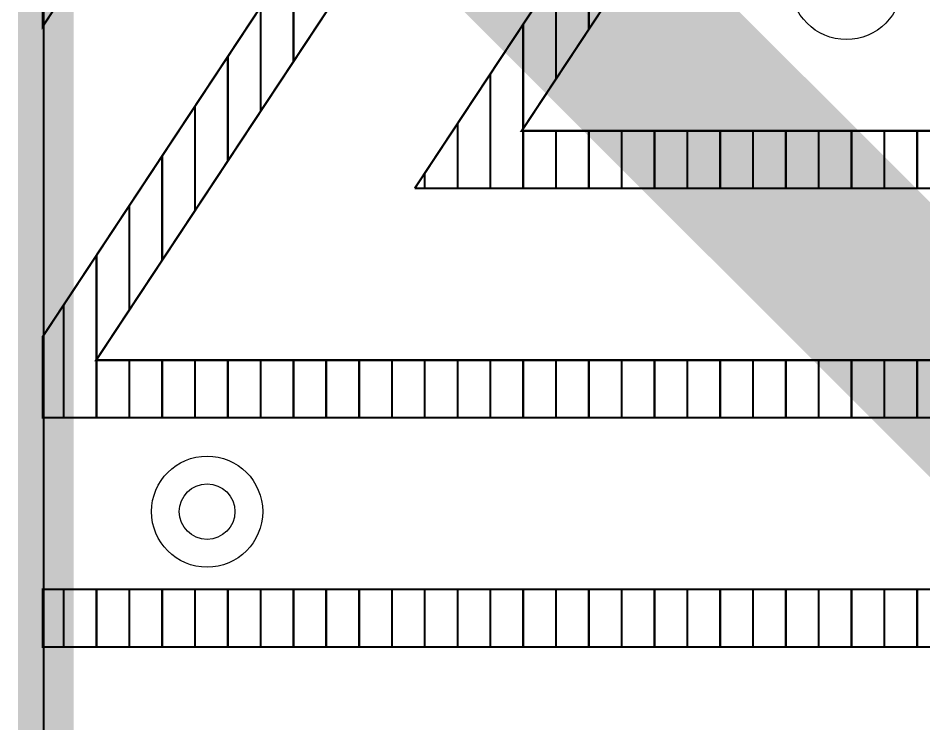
# Model space of a CAD drawing. Extents: x -57 to 2380, y -38 to 1737.
# Drawn here: x -5 to 157.9, y 211.8 to 338.9 of the extents above; entities that cross this region are included whole.
import ezdxf

# ---------------------------------------------------------------- set-up
doc = ezdxf.new("R2010")
doc.units = 9
for name, color, linetype, true_color in [('BoardOutline', 7, 'Continuous', 0xff00ff), ('BottomLayer', 7, 'Continuous', 0x0000ff), ('Document', 7, 'Continuous', 0xffffff), ('Hole', 7, 'Continuous', 0x222222), ('Multi-Layer', 7, 'Continuous', 0xc0c0c0)]:
    doc.layers.add(name, color=color, linetype=linetype, true_color=true_color)

msp = doc.modelspace()

# ---------------------------------------------------------------- linework, layer by layer
at = {"layer": 'BoardOutline', "const_width": 10}
msp.add_lwpolyline([(0, 1555.11), (0, 118.11)], dxfattribs=at)
at = {"layer": 'BottomLayer', "const_width": 35}
msp.add_lwpolyline([(1900, 215), (1860, 215), (1760, 115), (325, 115), (55, 385), (55, 725), (30, 750), (30, 1290), (160, 1420), (434.96, 1420), (490, 1475.04), (490, 1604.96)], dxfattribs=at)
at = {"layer": 'Document', "const_width": 0.39}
msp.add_lwpolyline([(-0.4, 1673.17), (2283.06, 1673.17), (2283.06, 836.56), (2283.06, -0.05), (-0.4, -0.05), (-0.4, 836.56), (-0.4, 1673.17)], close=True, dxfattribs=at)
for points in [[(5.07, 1381.71), (374.19, 830.22), (9.05, 277.28)], [(-0.54, 281.55), (361.76, 830.18), (-0.54, 1371.48)], [(82.19, 1340.42), (423.6, 830.38), (85.61, 318.57)], [(257.13, 597.09), (245.32, 579.2), (227.6, 552.37), (209.88, 525.55), (192.17, 498.72), (97.68, 355.64), (79.96, 328.82), (66.36, 308.21), (411.16, 830.34)], [(168.54, 593.46), (150.83, 566.63), (144.92, 557.69), (127.21, 530.86), (109.49, 504.03), (91.77, 477.2), (79.96, 459.32), (62.25, 432.49), (44.53, 405.66), (26.81, 378.83), (9.1, 352), (-0.54, 337.4), (-0.54, 356.2), (26.81, 397.63), (38.62, 415.51), (91.77, 496), (103.58, 513.89), (115.4, 531.77), (127.21, 549.66), (156.73, 594.37)], [(162.64, 318.57), (156.73, 318.57), (150.83, 318.57), (144.92, 318.57), (139.02, 318.57), (133.11, 318.57), (127.21, 318.57), (121.3, 318.57), (115.4, 318.57), (109.49, 318.57), (103.58, 318.57), (97.68, 318.57), (91.77, 318.57), (85.87, 318.57), (85.61, 318.57), (91.77, 327.91), (97.68, 336.85), (115.4, 363.67), (121.3, 372.62), (144.92, 408.39), (150.83, 417.33), (174.45, 453.1)], [(97.68, 336.85), (97.68, 355.64)], [(44.53, 331.01), (44.53, 349.81)], [(91.77, 327.91), (91.77, 346.7)], [(38.62, 340.86), (-0.54, 281.55), (-0.54, 266.93), (3.19, 266.93), (9.1, 266.93), (15, 266.93), (20.91, 266.93), (26.81, 266.93), (32.72, 266.93), (38.62, 266.93), (44.53, 266.93), (50.43, 266.93), (56.34, 266.93), (62.25, 266.93), (68.15, 266.93), (74.06, 266.93), (79.96, 266.93), (85.87, 266.93), (91.77, 266.93), (97.68, 266.93), (103.58, 266.93), (109.49, 266.93), (115.4, 266.93), (121.3, 266.93), (127.21, 266.93), (133.11, 266.93), (139.02, 266.93), (144.92, 266.93), (150.83, 266.93), (156.73, 266.93), (162.64, 266.93)], [(38.62, 322.07), (38.62, 340.86)], [(162.64, 277.28), (156.73, 277.28), (150.83, 277.28), (144.92, 277.28), (139.02, 277.28), (133.11, 277.28), (127.21, 277.28), (121.3, 277.28), (115.4, 277.28), (109.49, 277.28), (103.58, 277.28), (97.68, 277.28), (91.77, 277.28), (85.87, 277.28), (79.96, 277.28), (74.06, 277.28), (68.15, 277.28), (62.25, 277.28), (56.34, 277.28), (50.43, 277.28), (44.53, 277.28), (38.62, 277.28), (32.72, 277.28), (26.81, 277.28), (20.91, 277.28), (15, 277.28), (9.1, 277.28), (9.05, 277.28), (15, 286.3), (26.81, 304.18), (38.62, 322.07), (50.43, 339.95)], [(85.87, 318.96), (85.87, 337.76)], [(32.72, 313.12), (32.72, 331.92)], [(79.96, 308.21), (79.96, 328.82)], [(26.81, 304.18), (26.81, 322.98)], [(74.06, 308.21), (74.06, 319.87)], [(85.87, 308.21), (85.87, 318.57)], [(91.77, 308.21), (91.77, 318.57)], [(97.68, 308.21), (97.68, 318.57)], [(103.58, 308.21), (103.58, 318.57)], [(109.49, 308.21), (109.49, 318.57)], [(115.4, 308.21), (115.4, 318.57)], [(121.3, 308.21), (121.3, 318.57)], [(127.21, 308.21), (127.21, 318.57)], [(133.11, 308.21), (133.11, 318.57)], [(139.02, 308.21), (139.02, 318.57)], [(144.92, 308.21), (144.92, 318.57)], [(150.83, 308.21), (150.83, 318.57)], [(156.73, 308.21), (156.73, 318.57)], [(20.91, 295.24), (20.91, 314.04)], [(68.15, 308.21), (68.15, 310.93)], [(66.36, 308.21), (68.15, 308.21), (74.06, 308.21), (79.96, 308.21), (85.87, 308.21), (91.77, 308.21), (97.68, 308.21), (103.58, 308.21), (109.49, 308.21), (115.4, 308.21), (121.3, 308.21), (127.21, 308.21), (133.11, 308.21), (139.02, 308.21), (144.92, 308.21), (150.83, 308.21), (156.73, 308.21), (162.64, 308.21)], [(15, 286.3), (15, 305.09)], [(9.1, 277.35), (9.1, 296.15)], [(3.19, 266.93), (3.19, 287.21)], [(9.1, 266.93), (9.1, 277.28)], [(15, 266.93), (15, 277.28)], [(20.91, 266.93), (20.91, 277.28)], [(26.81, 266.93), (26.81, 277.28)], [(32.72, 266.93), (32.72, 277.28)], [(38.62, 266.93), (38.62, 277.28)], [(44.53, 266.93), (44.53, 277.28)], [(50.43, 266.93), (50.43, 277.28)], [(56.34, 266.93), (56.34, 277.28)], [(62.25, 266.93), (62.25, 277.28)], [(68.15, 266.93), (68.15, 277.28)], [(74.06, 266.93), (74.06, 277.28)], [(79.96, 266.93), (79.96, 277.28)], [(85.87, 266.93), (85.87, 277.28)], [(91.77, 266.93), (91.77, 277.28)], [(97.68, 266.93), (97.68, 277.28)], [(103.58, 266.93), (103.58, 277.28)], [(109.49, 266.93), (109.49, 277.28)], [(115.4, 266.93), (115.4, 277.28)], [(121.3, 266.93), (121.3, 277.28)], [(127.21, 266.93), (127.21, 277.28)], [(133.11, 266.93), (133.11, 277.28)], [(139.02, 266.93), (139.02, 277.28)], [(144.92, 266.93), (144.92, 277.28)], [(150.83, 266.93), (150.83, 277.28)], [(156.73, 266.93), (156.73, 277.28)], [(162.64, 236), (156.73, 236), (150.83, 236), (144.92, 236), (139.02, 236), (133.11, 236), (127.21, 236), (121.3, 236), (115.4, 236), (109.49, 236), (103.58, 236), (97.68, 236), (91.77, 236), (85.87, 236), (79.96, 236), (74.06, 236), (68.15, 236), (62.25, 236), (56.34, 236), (50.43, 236), (44.53, 236), (38.62, 236), (32.72, 236), (26.81, 236), (20.91, 236), (15, 236), (9.1, 236), (3.19, 236), (-0.54, 236), (-0.54, 236), (-0.54, 225.64), (3.19, 225.64), (9.1, 225.64), (15, 225.64), (20.91, 225.64), (26.81, 225.64), (32.72, 225.64), (38.62, 225.64), (44.53, 225.64), (50.43, 225.64), (56.34, 225.64), (62.25, 225.64), (68.15, 225.64), (74.06, 225.64), (79.96, 225.64), (85.87, 225.64), (91.77, 225.64), (97.68, 225.64), (103.58, 225.64), (109.49, 225.64), (115.4, 225.64), (121.3, 225.64), (127.21, 225.64), (133.11, 225.64), (139.02, 225.64), (144.92, 225.64), (150.83, 225.64), (156.73, 225.64), (162.64, 225.64)], [(3.19, 225.64), (3.19, 236)], [(9.1, 225.64), (9.1, 236)], [(15, 225.64), (15, 236)], [(20.91, 225.64), (20.91, 236)], [(26.81, 225.64), (26.81, 236)], [(32.72, 225.64), (32.72, 236)], [(38.62, 225.64), (38.62, 236)], [(44.53, 225.64), (44.53, 236)], [(50.43, 225.64), (50.43, 236)], [(56.34, 225.64), (56.34, 236)], [(62.25, 225.64), (62.25, 236)], [(68.15, 225.64), (68.15, 236)], [(74.06, 225.64), (74.06, 236)], [(79.96, 225.64), (79.96, 236)], [(85.87, 225.64), (85.87, 236)], [(91.77, 225.64), (91.77, 236)], [(97.68, 225.64), (97.68, 236)], [(103.58, 225.64), (103.58, 236)], [(109.49, 225.64), (109.49, 236)], [(115.4, 225.64), (115.4, 236)], [(121.3, 225.64), (121.3, 236)], [(127.21, 225.64), (127.21, 236)], [(133.11, 225.64), (133.11, 236)], [(139.02, 225.64), (139.02, 236)], [(144.92, 225.64), (144.92, 236)], [(150.83, 225.64), (150.83, 236)], [(156.73, 225.64), (156.73, 236)]]:
    msp.add_lwpolyline(points, dxfattribs=at)
at = {"layer": 'Hole'}
msp.add_circle((29, 250), 5, dxfattribs=at)
at = {"layer": 'Multi-Layer'}
for centre in [(144, 345), (29, 250)]:
    msp.add_circle(centre, 10, dxfattribs=at)

doc.saveas('drawing.dxf')
